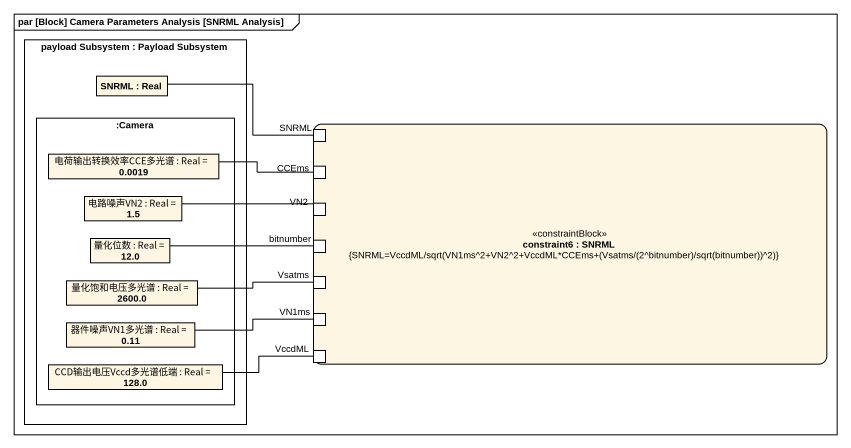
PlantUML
@startuml
mainframe par [Block] Camera Parameters Analysis [SNRML Analysis]
rectangle "payload Subsystem : Payload Subsystem" as payload_Subsystem {
  rectangle "SNRML : Real" as SNRML
  rectangle ":Camera" as Camera {
    rectangle "电荷输出转换效率CCE多光谱 : Real = 0.0019" as 电荷输出转换效率CCE多光谱
    rectangle "电路噪声VN2 : Real = 1.5" as 电路噪声VN2
    rectangle "量化位数 : Real = 12.0" as 量化位数
    rectangle "量化饱和电压多光谱 : Real = 2600.0" as 量化饱和电压多光谱
    rectangle "器件噪声VN1多光谱 : Real = 0.11" as 器件噪声VN1多光谱
    rectangle "CCD输出电压Vccd多光谱低端 : Real = 128.0" as CCD输出电压Vccd多光谱低端
  }
}
rectangle "constraint6 : SNRML\n{SNRML=VccdML/sqrt(VN1ms^2+VN2^2+VccdML*CCEms+(Vsatms/(2^bitnumber)/sqrt(bitnumber))^2)}" as constraint6 <<constraintBlock>> {
  port "SNRML" as SNRML_2
  port VN2
  port CCEms
  port bitnumber
  port Vsatms
  port VN1ms
  port VccdML
}
SNRML -right- SNRML_2
电荷输出转换效率CCE多光谱 -right- CCEms
电路噪声VN2 -right- VN2
量化位数 -right- bitnumber
量化饱和电压多光谱 -right- Vsatms
器件噪声VN1多光谱 -right- VN1ms
CCD输出电压Vccd多光谱低端 -right- VccdML
@enduml
